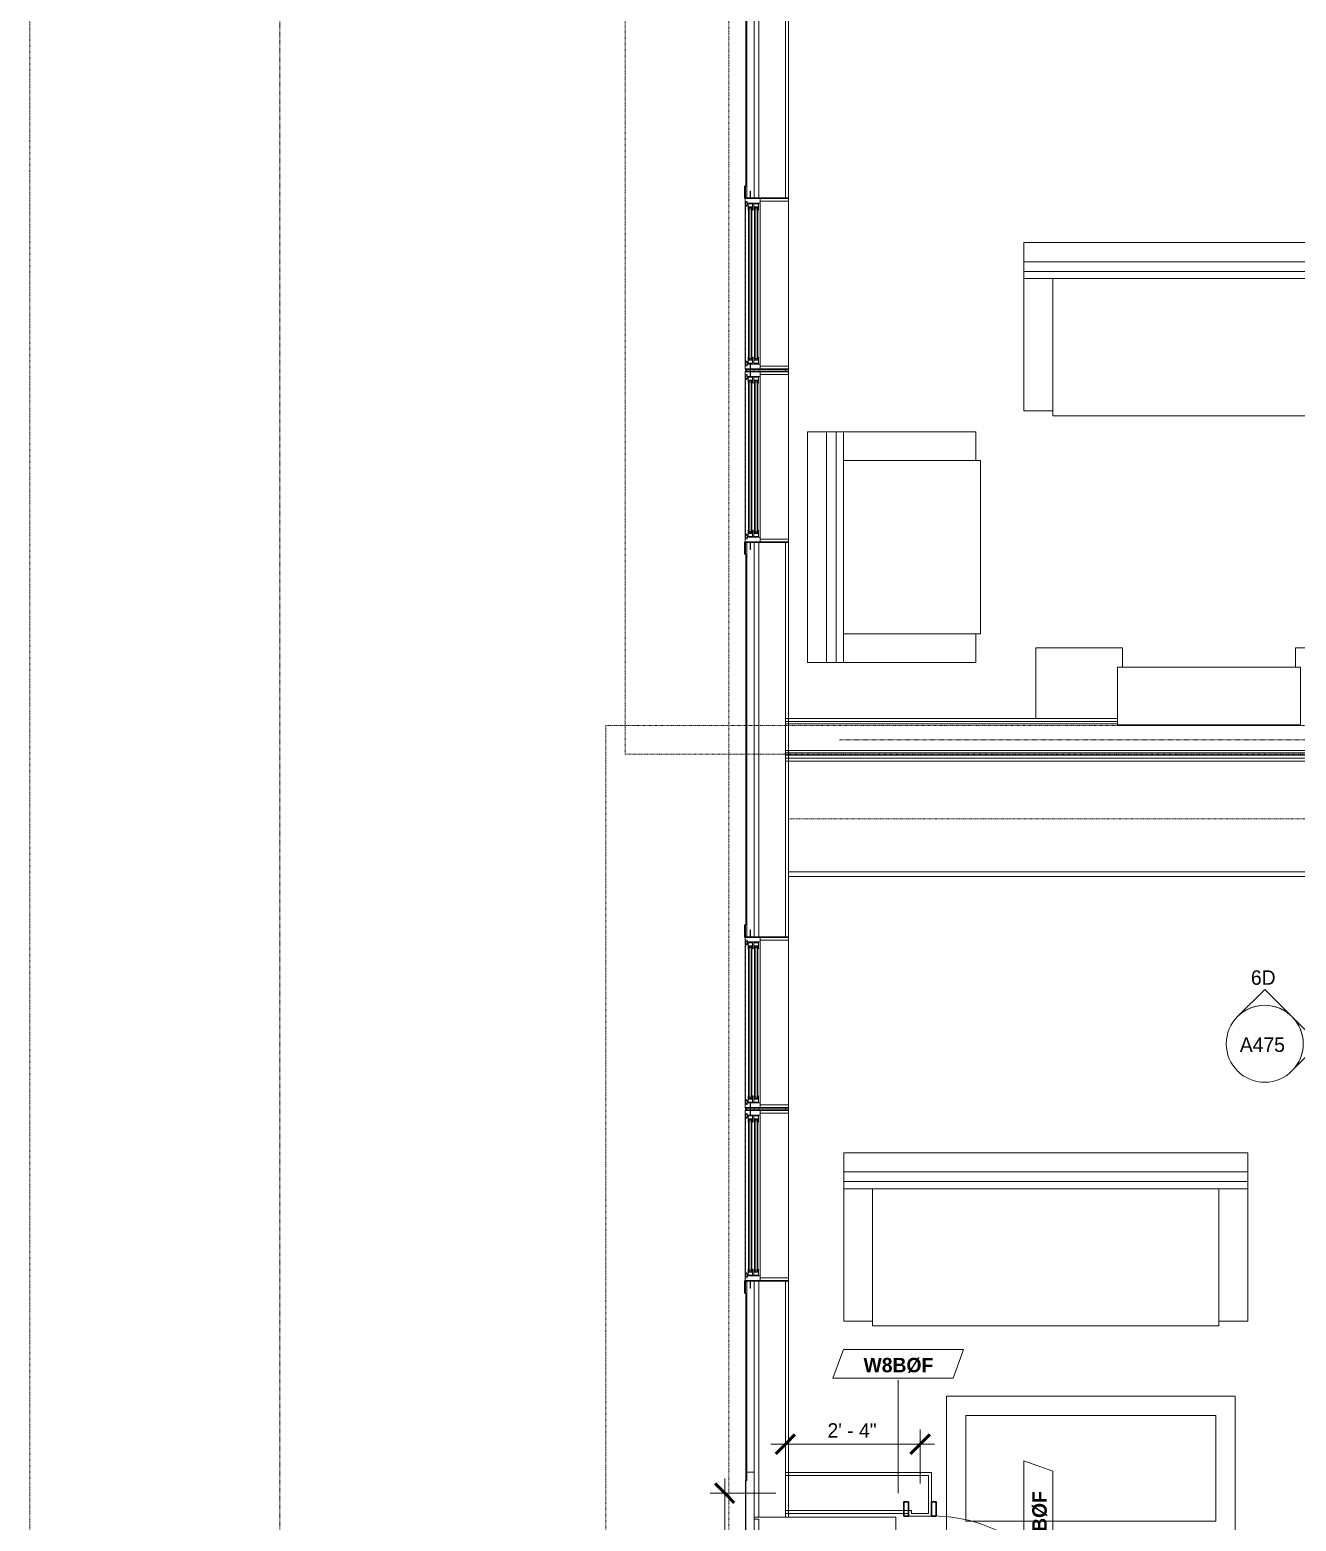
# Model space of a CAD drawing. Header units: inches. Extents: x -4010 to -1814, y 9846 to 12241.
# Drawn here: x -4009.5 to -3746.3, y 10387.7 to 10697.8 of the extents above; entities that cross this region are included whole.
import ezdxf

# ---------------------------------------------------------------- set-up
doc = ezdxf.new("R2010")
doc.units = ezdxf.units.IN
doc.header["$MEASUREMENT"] = 0
for name, pattern in [('Aligning Line 1_8_', [0.25, 0.125, -0.125]), ('Aligning Line 1_8__2_', [0.25, 0.125, -0.125]), ('Dash', [0.25, 0.125, -0.125]), ('Dash 3_32_', [0.1875, 0.09375, -0.09375]), ('Dash_2_', [0.25, 0.125, -0.125])]:
    doc.linetypes.add(name, pattern=pattern)
for name, color, linetype, lineweight in [('0-1', 7, 'Continuous', 5), ('0-2', 7, 'Continuous', 9), ('A-ANNO-DIMS', 211, 'Continuous', 9), ('A-ANNO-DIMS-32', 211, 'Continuous', 9), ('A-DETL-1', 90, 'Dash 3_32_', 18), ('A-DETL-GENF-HDLN-1', 7, 'Dash', 9), ('A-DETL-GENF-HDLN-2', 1, 'Continuous', 18), ('A-DOOR-3', 31, 'Continuous', 9), ('A-DOOR-4', 31, 'Continuous', 30), ('A-DOOR-FRAM-3', 31, 'Continuous', 30), ('A-GENM-1', 7, 'Continuous', 9), ('A-GLAZ', 151, 'Continuous', 18), ('A-GLAZ-1', 10, 'Continuous', 30), ('A-GLAZ-2', 7, 'Continuous', 9), ('A-WALL', 113, 'Continuous', 18), ('A-WALL-1', 7, 'Continuous', 9), ('A-WALL-2', 250, 'Continuous', 18), ('A-WALL-3', 113, 'Continuous', 9), ('A-WALL-IDEN', 211, 'Continuous', 9), ('G-ANNO-SYMB', 111, 'Aligning Line 1_8_', 9), ('G-ANNO-SYMB-2', 147, 'Aligning Line 1_8__2_', 9), ('G-ANNO-SYMB-3', 111, 'Continuous', 9), ('G-ANNO-SYMB-4', 111, 'Dash_2_', 9), ('I-FURN', 30, 'Continuous', 9), ('I-WALL-3', 7, 'Continuous', 9), ('I-WALL-4', 2, 'Continuous', 9), ('Q-CASE', 31, 'Continuous', 9), ('Q-CASE-HDLN', 31, 'Dash', 9)]:
    doc.layers.add(name, color=color, linetype=linetype, lineweight=lineweight)
doc.styles.add('Century Gothic', font='ufonts.com_century-gothic.ttf', dxfattribs={"height": 3})
doc.styles.add('Century Gothic_B_1', font='GOTHICB.TTF', dxfattribs={"height": 3})
doc.dimstyles.new('OD_1__HACK_2_1', dxfattribs={"dimscale": 12, "dimtxt": 3.132505, "dimasz": 0.333333, "dimexe": 0.25, "dimexo": 0.166667, "dimgap": 0.041667, "dimtad": 1, "dimdec": 4, "dimrnd": 0.0625, "dimzin": 3, "dimdsep": 46, "dimlunit": 4, "dimtxsty": 'Century Gothic', "dimblk1": 'OBLIQUE', "dimblk2": 'OBLIQUE', "dimsah": 1, "dimcen": 0.09, "dimdle": 0.25, "dimazin": 0, "dimtfac": 1, "dimtdec": 4, "dimtix": 1, "dimtmove": 0, "dimatfit": 3, "dimfxl": 1, "dimtvp": 1, "dimtfill": 1, "dimfrac": 2, "dimtolj": 1, "dimtzin": 0, "dimarcsym": 2})

# ---------------------------------------------------------------- blocks, each defined once
blk = doc.blocks.new('Perforated Panel at Magic-Pak - hvac panel - 3rd floor-2505075-UNIT PLANS - 2ND _ 3RD FLOOR')
at = {"layer": 'A-GLAZ-2'}
for p, q in [((-19.01, 4.44), (19.01, 4.44)), ((-19.01, 4.37), (-19.01, 4.44)), ((19.01, 4.37), (-19.01, 4.37)), ((19.01, 4.44), (19.01, 4.37))]:
    blk.add_line(p, q, dxfattribs=at)
blk = doc.blocks.new('Window-Double_Hung-Marvin-Essential - ESDH3066 - 2nd Floor-3033825-UNIT PLANS - 2ND _ 3RD FLOOR')
at = {"layer": 'A-DETL-GENF-HDLN-1'}
blk.add_line((16.1, 4.47), (-16.5, 4.47), dxfattribs=at)
at = {"layer": 'A-DETL-GENF-HDLN-2'}
for p, q in [((-19.25, 3.48), (-19.25, 3.44)), ((-17.75, 3.48), (-19.25, 3.48)), ((-19.25, 3.44), (-17.9, 3.44)), ((-17.9, 3.44), (-17.9, 3.33)), ((-17.9, 3.33), (-17.75, 3.33)), ((-17.75, 4.53), (-17.16, 4.53)), ((-17.75, 4.53), (-17.75, 1.44)), ((-17.08, 4.12), (-17.16, 4.53)), ((-17.08, 4.12), (-16.19, 4.12)), ((-16.85, 4.5), (-16.85, 4.12)), ((-16.3, 4.5), (-16.85, 4.5)), ((-16.38, 4.02), (-16.72, 4.02)), ((-16.72, 4.02), (-16.72, 1.44)), ((-15.34, 3.94), (-16.56, 3.94)), ((-16.56, 3), (-16.56, 3.94)), ((-16.38, 4.12), (-16.38, 4.02)), ((-16.3, 4.26), (-16.3, 4.5)), ((-16.18, 4.26), (-16.3, 4.26)), ((-16.19, 4.22), (-16.1, 4.22)), ((-16.19, 4.12), (-16.19, 4.22)), ((-16.18, 4.47), (-16.1, 4.47)), ((-16.18, 4.47), (-16.18, 4.26)), ((-16.1, 4.22), (-16.1, 4.47)), ((-15.94, 3.12), (-15.94, 3.84)), ((-15.94, 3.84), (-15.28, 3.84)), ((-15.28, 3.12), (-15.94, 3.12)), ((-15.84, 3.13), (-15.84, 3.82)), ((-15.54, 3.26), (-15.54, 3.7)), ((-15.34, 3.94), (-15.28, 3.88)), ((-15.28, 3.84), (-15.28, 3.88)), ((-15.28, 3.06), (-15.28, 3.12)), ((15.34, 3.94), (15.28, 3.88)), ((15.28, 3.84), (15.28, 3.88)), ((15.94, 3.84), (15.28, 3.84)), ((15.28, 3.06), (15.28, 3.12)), ((15.28, 3.12), (15.94, 3.12)), ((15.34, 3.94), (16.56, 3.94)), ((15.54, 3.26), (15.54, 3.7)), ((15.84, 3.13), (15.84, 3.82)), ((15.94, 3.12), (15.94, 3.84)), ((16.18, 4.47), (16.1, 4.47)), ((16.1, 4.22), (16.1, 4.47)), ((16.19, 4.22), (16.1, 4.22)), ((16.18, 4.47), (16.18, 4.26)), ((16.18, 4.26), (16.3, 4.26)), ((16.19, 4.12), (16.19, 4.22)), ((17.08, 4.12), (16.19, 4.12)), ((16.3, 4.26), (16.3, 4.5)), ((16.3, 4.5), (16.85, 4.5)), ((16.38, 4.12), (16.38, 4.02)), ((16.38, 4.02), (16.72, 4.02)), ((16.56, 3), (16.56, 3.94)), ((16.72, 4.02), (16.72, 1.44)), ((16.85, 4.5), (16.85, 4.12)), ((17.08, 4.12), (17.16, 4.53)), ((17.75, 4.53), (17.16, 4.53)), ((17.75, 4.53), (17.75, 1.44)), ((17.75, 3.48), (19.25, 3.48)), ((17.9, 3.33), (17.75, 3.33)), ((17.9, 3.44), (17.9, 3.33)), ((19.25, 3.44), (17.9, 3.44)), ((19.25, 3.48), (19.25, 3.44)), ((-16.72, 1.44), (-17.75, 1.44)), ((-17.13, 1.41), (-17.13, -4.44)), ((-16.56, 3), (-15.34, 3)), ((-15.34, 2.72), (-16.56, 2.72)), ((-16.56, 1.78), (-16.56, 2.72)), ((-16.56, 1.78), (-15.34, 1.78)), ((-15.94, 1.9), (-15.94, 2.62)), ((-15.94, 2.62), (-15.28, 2.62)), ((-15.28, 1.9), (-15.94, 1.9)), ((-15.84, 1.91), (-15.84, 2.6)), ((-15.54, 2.04), (-15.54, 2.48)), ((-15.34, 3), (-15.28, 3.06)), ((-15.34, 2.72), (-15.28, 2.66)), ((-15.34, 1.78), (-15.28, 1.84)), ((-15.28, 2.62), (-15.28, 2.66)), ((-15.28, 1.84), (-15.28, 1.9)), ((15.34, 3), (15.28, 3.06)), ((15.34, 2.72), (15.28, 2.66)), ((15.28, 2.62), (15.28, 2.66)), ((15.94, 2.62), (15.28, 2.62)), ((15.28, 1.84), (15.28, 1.9)), ((15.28, 1.9), (15.94, 1.9)), ((15.34, 1.78), (15.28, 1.84)), ((16.56, 3), (15.34, 3)), ((15.34, 2.72), (16.56, 2.72)), ((16.56, 1.78), (15.34, 1.78)), ((15.54, 2.04), (15.54, 2.48)), ((15.84, 1.91), (15.84, 2.6)), ((15.94, 1.9), (15.94, 2.62)), ((16.56, 1.78), (16.56, 2.72)), ((16.72, 1.44), (17.75, 1.44)), ((17.12, -4.44), (17.12, 1.41)), ((-17.13, -4.44), (-17.75, -4.44)), ((17.12, -4.44), (17.75, -4.44))]:
    blk.add_line(p, q, dxfattribs=at)
at = {"layer": 'A-GLAZ'}
for p, q in [((15.84, 3.82), (-15.84, 3.82)), ((15.84, 3.7), (-15.84, 3.7)), ((15.84, 3.26), (-15.84, 3.26)), ((15.84, 3.13), (-15.84, 3.13)), ((15.84, 2.6), (-15.84, 2.6)), ((15.84, 2.48), (-15.84, 2.48)), ((15.84, 2.04), (-15.84, 2.04)), ((15.84, 1.91), (-15.84, 1.91))]:
    blk.add_line(p, q, dxfattribs=at)
at = {"layer": 'A-GLAZ-1'}
for p, q in [((-17.75, 4.53), (-17.75, 1.44)), ((17.75, 1.44), (17.75, 4.53)), ((-17.75, 1.41), (-17.75, -4.44)), ((17.75, -4.44), (17.75, 1.41))]:
    blk.add_line(p, q, dxfattribs=at)
at = {"layer": 'A-GLAZ-2'}
for p, q in [((17.75, 4.53), (-17.75, 4.53)), ((20.27, 4.69), (17.75, 4.69)), ((17.75, 4.69), (17.75, 4.53)), ((17.75, 4.44), (20.27, 4.44)), ((20.27, 4.44), (20.27, 4.69)), ((-17.75, 1.44), (17.75, 1.44)), ((-17.75, -4.44), (17.75, -4.44))]:
    blk.add_line(p, q, dxfattribs=at)
blk = doc.blocks.new('V-Series_EWC4_SPVU_RFA_2015 - 2ND AND 3RD FLOOR-2226480-UNIT PLANS - 2ND _ 3RD FLOOR')
at = {"layer": 'A-GENM-1'}
for p, q in [((-3829.54, 11737.59), (-3858.97, 11737.59)), ((-3858.97, 11737.59), (-3858.97, 11737.15)), ((-3858.97, 11734.36), (-3858.97, 11737.15)), ((-3858.97, 11737.15), (-3857.97, 11737.15)), ((-3857.97, 11737.15), (-3857.97, 11734.36)), ((-3829.54, 11709.71), (-3829.54, 11737.59)), ((-3857.97, 11734.36), (-3858.97, 11734.36)), ((-3858.97, 11734.36), (-3858.97, 11733.86)), ((-3858.97, 11730.87), (-3858.97, 11733.86)), ((-3858.97, 11733.86), (-3857.97, 11733.86)), ((-3857.97, 11733.86), (-3857.97, 11730.87)), ((-3857.97, 11730.87), (-3858.97, 11730.87)), ((-3858.97, 11730.87), (-3858.97, 11730.37)), ((-3858.97, 11727.39), (-3858.97, 11730.37)), ((-3858.97, 11730.37), (-3857.97, 11730.37)), ((-3857.97, 11730.37), (-3857.97, 11727.39)), ((-3857.97, 11727.39), (-3858.97, 11727.39)), ((-3858.97, 11727.39), (-3858.97, 11726.89)), ((-3858.97, 11723.9), (-3858.97, 11726.89)), ((-3858.97, 11726.89), (-3857.97, 11726.89)), ((-3857.97, 11726.89), (-3857.97, 11723.9)), ((-3857.97, 11723.9), (-3858.97, 11723.9)), ((-3858.97, 11723.9), (-3858.97, 11723.4)), ((-3858.97, 11720.42), (-3858.97, 11723.4)), ((-3858.97, 11723.4), (-3857.97, 11723.4)), ((-3857.97, 11723.4), (-3857.97, 11720.42)), ((-3857.97, 11720.42), (-3858.97, 11720.42)), ((-3858.97, 11720.42), (-3858.97, 11719.92)), ((-3858.97, 11716.93), (-3858.97, 11719.92)), ((-3858.97, 11719.92), (-3857.97, 11719.92)), ((-3857.97, 11719.92), (-3857.97, 11716.93)), ((-3857.97, 11716.93), (-3858.97, 11716.93)), ((-3858.97, 11716.93), (-3858.97, 11716.43)), ((-3858.97, 11713.45), (-3858.97, 11716.43)), ((-3858.97, 11716.43), (-3857.97, 11716.43)), ((-3857.97, 11716.43), (-3857.97, 11713.45)), ((-3857.97, 11713.45), (-3858.97, 11713.45)), ((-3858.97, 11713.45), (-3858.97, 11712.95)), ((-3858.97, 11710.15), (-3858.97, 11712.95)), ((-3858.97, 11712.95), (-3857.97, 11712.95)), ((-3857.97, 11712.95), (-3857.97, 11710.15)), ((-3857.97, 11710.15), (-3858.97, 11710.15)), ((-3858.97, 11710.15), (-3858.97, 11709.71)), ((-3858.97, 11709.71), (-3829.54, 11709.71))]:
    blk.add_line(p, q, dxfattribs=at)
blk = doc.blocks.new('Window-Double_Hung-Marvin-Essential - ESDH3066 - 2nd Floor-3033827-UNIT PLANS - 2ND _ 3RD FLOOR')
at = {"layer": 'A-DETL-GENF-HDLN-1'}
blk.add_line((16.1, -4.47), (-16.5, -4.47), dxfattribs=at)
at = {"layer": 'A-DETL-GENF-HDLN-2'}
for p, q in [((-17.13, 4.44), (-17.75, 4.44)), ((-17.13, -1.41), (-17.13, 4.44)), ((17.12, 4.44), (17.75, 4.44)), ((17.12, 4.44), (17.12, -1.41)), ((-16.72, -1.44), (-17.75, -1.44)), ((-17.75, -4.53), (-17.75, -1.44)), ((-16.72, -4.02), (-16.72, -1.44)), ((-16.56, -1.78), (-15.34, -1.78)), ((-16.56, -1.78), (-16.56, -2.72)), ((-15.34, -2.72), (-16.56, -2.72)), ((-16.56, -3), (-15.34, -3)), ((-16.56, -3), (-16.56, -3.94)), ((-15.28, -1.9), (-15.94, -1.9)), ((-15.94, -1.9), (-15.94, -2.62)), ((-15.94, -2.62), (-15.28, -2.62)), ((-15.84, -1.91), (-15.84, -2.6)), ((-15.54, -2.04), (-15.54, -2.48)), ((-15.34, -1.78), (-15.28, -1.84)), ((-15.34, -2.72), (-15.28, -2.66)), ((-15.34, -3), (-15.28, -3.06)), ((-15.28, -1.84), (-15.28, -1.9)), ((-15.28, -2.62), (-15.28, -2.66)), ((-15.28, -3.06), (-15.28, -3.12)), ((15.34, -1.78), (15.28, -1.84)), ((15.28, -1.84), (15.28, -1.9)), ((15.28, -1.9), (15.94, -1.9)), ((15.28, -2.62), (15.28, -2.66)), ((15.94, -2.62), (15.28, -2.62)), ((15.34, -2.72), (15.28, -2.66)), ((15.34, -3), (15.28, -3.06)), ((15.28, -3.06), (15.28, -3.12)), ((16.56, -1.78), (15.34, -1.78)), ((15.34, -2.72), (16.56, -2.72)), ((16.56, -3), (15.34, -3)), ((15.54, -2.04), (15.54, -2.48)), ((15.84, -1.91), (15.84, -2.6)), ((15.94, -1.9), (15.94, -2.62)), ((16.56, -1.78), (16.56, -2.72)), ((16.56, -3), (16.56, -3.94)), ((16.72, -4.02), (16.72, -1.44)), ((16.72, -1.44), (17.75, -1.44)), ((17.75, -4.53), (17.75, -1.44)), ((-19.25, -3.48), (-19.25, -3.44)), ((-19.25, -3.44), (-17.9, -3.44)), ((-17.75, -3.48), (-19.25, -3.48)), ((-17.9, -3.44), (-17.9, -3.33)), ((-17.9, -3.33), (-17.75, -3.33)), ((-17.75, -4.53), (-17.16, -4.53)), ((-17.08, -4.12), (-17.16, -4.53)), ((-17.08, -4.12), (-16.19, -4.12)), ((-16.85, -4.5), (-16.85, -4.12)), ((-16.3, -4.5), (-16.85, -4.5)), ((-16.38, -4.02), (-16.72, -4.02)), ((-15.34, -3.94), (-16.56, -3.94)), ((-16.38, -4.12), (-16.38, -4.02)), ((-16.18, -4.26), (-16.3, -4.26)), ((-16.3, -4.26), (-16.3, -4.5)), ((-16.19, -4.12), (-16.19, -4.22)), ((-16.19, -4.22), (-16.1, -4.22)), ((-16.18, -4.47), (-16.18, -4.26)), ((-16.18, -4.47), (-16.1, -4.47)), ((-16.1, -4.22), (-16.1, -4.47)), ((-15.28, -3.12), (-15.94, -3.12)), ((-15.94, -3.12), (-15.94, -3.84)), ((-15.94, -3.84), (-15.28, -3.84)), ((-15.84, -3.13), (-15.84, -3.82)), ((-15.54, -3.26), (-15.54, -3.7)), ((-15.34, -3.94), (-15.28, -3.88)), ((-15.28, -3.84), (-15.28, -3.88)), ((15.28, -3.12), (15.94, -3.12)), ((15.28, -3.84), (15.28, -3.88)), ((15.94, -3.84), (15.28, -3.84)), ((15.34, -3.94), (15.28, -3.88)), ((15.34, -3.94), (16.56, -3.94)), ((15.54, -3.26), (15.54, -3.7)), ((15.84, -3.13), (15.84, -3.82)), ((15.94, -3.12), (15.94, -3.84)), ((16.19, -4.22), (16.1, -4.22)), ((16.1, -4.22), (16.1, -4.47)), ((16.18, -4.47), (16.1, -4.47)), ((16.18, -4.47), (16.18, -4.26)), ((16.18, -4.26), (16.3, -4.26)), ((17.08, -4.12), (16.19, -4.12)), ((16.19, -4.12), (16.19, -4.22)), ((16.3, -4.26), (16.3, -4.5)), ((16.3, -4.5), (16.85, -4.5)), ((16.38, -4.12), (16.38, -4.02)), ((16.38, -4.02), (16.72, -4.02)), ((16.85, -4.5), (16.85, -4.12)), ((17.08, -4.12), (17.16, -4.53)), ((17.75, -4.53), (17.16, -4.53)), ((17.9, -3.33), (17.75, -3.33)), ((17.75, -3.48), (19.25, -3.48)), ((17.9, -3.44), (17.9, -3.33)), ((19.25, -3.44), (17.9, -3.44)), ((19.25, -3.48), (19.25, -3.44))]:
    blk.add_line(p, q, dxfattribs=at)
at = {"layer": 'A-GLAZ'}
for p, q in [((15.84, -1.91), (-15.84, -1.91)), ((15.84, -2.04), (-15.84, -2.04)), ((15.84, -2.48), (-15.84, -2.48)), ((15.84, -2.6), (-15.84, -2.6)), ((15.84, -3.13), (-15.84, -3.13)), ((15.84, -3.26), (-15.84, -3.26)), ((15.84, -3.7), (-15.84, -3.7)), ((15.84, -3.82), (-15.84, -3.82))]:
    blk.add_line(p, q, dxfattribs=at)
at = {"layer": 'A-GLAZ-1'}
for p, q in [((-17.75, -1.41), (-17.75, 4.44)), ((17.75, 4.44), (17.75, -1.41)), ((-17.75, -4.53), (-17.75, -1.44)), ((17.75, -1.44), (17.75, -4.53))]:
    blk.add_line(p, q, dxfattribs=at)
at = {"layer": 'A-GLAZ-2'}
for p, q in [((-17.75, 4.44), (17.75, 4.44)), ((-17.75, -1.44), (17.75, -1.44)), ((17.75, -4.53), (-17.75, -4.53)), ((17.75, -4.44), (20.27, -4.44)), ((17.75, -4.69), (17.75, -4.53)), ((20.27, -4.69), (17.75, -4.69)), ((20.27, -4.44), (20.27, -4.69))]:
    blk.add_line(p, q, dxfattribs=at)
blk = doc.blocks.new('CTR - 1st Phase - Shell_rvt-1-UNIT PLANS - 2ND _ 3RD FLOOR')
at = {"layer": 'A-WALL-1'}
for p, q in [((-3851.85, 10662.8), (-3851.85, 10712.25)), ((-3860.72, 10703.79), (-3860.72, 10665.32)), ((-3857.72, 10662.8), (-3857.69, 10662.8)), ((-3860.72, 10627.3), (-3860.72, 10626.8)), ((-3857.69, 10627.3), (-3857.72, 10627.3)), ((-3857.72, 10626.8), (-3857.69, 10626.8)), ((-3851.85, 10626.8), (-3851.85, 10627.3)), ((-3857.69, 10591.3), (-3857.72, 10591.3)), ((-3851.85, 10509.2), (-3851.85, 10591.3)), ((-3860.72, 10588.78), (-3860.72, 10511.72)), ((-3857.72, 10509.2), (-3857.69, 10509.2)), ((-3860.72, 10473.7), (-3860.72, 10473.2)), ((-3857.69, 10473.7), (-3857.72, 10473.7)), ((-3857.72, 10473.2), (-3857.69, 10473.2)), ((-3851.85, 10473.2), (-3851.85, 10473.7)), ((-3857.69, 10437.7), (-3857.72, 10437.7)), ((-3851.85, 10388.59), (-3851.85, 10437.7)), ((-3860.72, 10435.18), (-3860.72, 10396.21)), ((-3860.47, 10396.21), (-3860.47, 10397.96)), ((-3860.47, 10397.96), (-3858.97, 10397.96)), ((-3858.97, 10397.96), (-3858.97, 10388.59)), ((-3860.66, 10396.21), (-3860.47, 10396.21)), ((-3858.97, 10388.59), (-3851.85, 10388.59))]:
    blk.add_line(p, q, dxfattribs=at)
at = {"layer": 'A-WALL-2'}
for p, q in [((-3857.97, 10712.25), (-3857.97, 10662.8)), ((-3852.47, 10712.25), (-3852.47, 10662.8)), ((-3860.47, 10702.04), (-3860.47, 10662.8)), ((-3858.97, 10702.04), (-3858.97, 10662.8)), ((-3860.47, 10627.3), (-3860.47, 10626.8)), ((-3858.97, 10627.3), (-3858.97, 10626.8)), ((-3857.97, 10627.3), (-3857.97, 10626.8)), ((-3852.47, 10627.3), (-3852.47, 10626.8)), ((-3860.47, 10591.3), (-3860.47, 10509.2)), ((-3858.97, 10591.3), (-3858.97, 10509.2)), ((-3857.97, 10591.3), (-3857.97, 10509.2)), ((-3852.47, 10591.3), (-3852.47, 10509.2)), ((-3860.47, 10473.7), (-3860.47, 10473.2)), ((-3858.97, 10473.7), (-3858.97, 10473.2)), ((-3857.97, 10473.7), (-3857.97, 10473.2)), ((-3852.47, 10473.7), (-3852.47, 10473.2)), ((-3860.47, 10437.7), (-3860.47, 10397.96)), ((-3858.97, 10437.7), (-3858.97, 10397.96)), ((-3857.97, 10437.7), (-3857.97, 10388.59)), ((-3852.47, 10437.7), (-3852.47, 10388.59))]:
    blk.add_line(p, q, dxfattribs=at)
at = {"layer": '0-2'}
for name, p, rotation in [('Window-Double_Hung-Marvin-Essential - ESDH3066 - 2nd Floor-3033825-UNIT PLANS - 2ND _ 3RD FLOOR', (-3856.29, 10645.05), 89.99999999999991), ('Window-Double_Hung-Marvin-Essential - ESDH3066 - 2nd Floor-3033827-UNIT PLANS - 2ND _ 3RD FLOOR', (-3856.29, 10609.05), 269.9999999999999), ('Window-Double_Hung-Marvin-Essential - ESDH3066 - 2nd Floor-3033825-UNIT PLANS - 2ND _ 3RD FLOOR', (-3856.29, 10491.45), 89.99999999999991), ('Window-Double_Hung-Marvin-Essential - ESDH3066 - 2nd Floor-3033827-UNIT PLANS - 2ND _ 3RD FLOOR', (-3856.29, 10455.45), 269.9999999999999), ('Perforated Panel at Magic-Pak - hvac panel - 3rd floor-2505075-UNIT PLANS - 2ND _ 3RD FLOOR', (-3856.29, 10377.2), 89.99999999999991)]:
    blk.add_blockref(name, p, dxfattribs=dict(at, rotation=rotation))
blk.add_blockref('V-Series_EWC4_SPVU_RFA_2015 - 2ND AND 3RD FLOOR-2226480-UNIT PLANS - 2ND _ 3RD FLOOR', (0, -1349), dxfattribs=at)
blk = doc.blocks.new('CTR - 1st Phase - Common Walls_rvt-1-UNIT PLANS - 2ND _ 3RD FLOOR')
at = {"layer": 'A-WALL-2'}
for p, q in [((-3783.41, 10554), (-3852.47, 10554)), ((-3783.41, 10553.5), (-3852.47, 10553.5)), ((-3487.3, 10548), (-3852.47, 10548)), ((-3487.3, 10547.5), (-3852.47, 10547.5)), ((-3487.3, 10547), (-3852.47, 10547)), ((-3487.3, 10546.38), (-3852.47, 10546.38))]:
    blk.add_line(p, q, dxfattribs=at)
at = {"layer": 'I-WALL-3'}
for p, q in [((-3783.41, 10554.63), (-3852.47, 10554.63)), ((-3852.47, 10554.63), (-3852.47, 10545.75)), ((-3852.47, 10545.75), (-3523.42, 10545.75))]:
    blk.add_line(p, q, dxfattribs=at)
blk = doc.blocks.new('CTR - 1st Phase - Structure_rvt-1-UNIT PLANS - 2ND _ 3RD FLOOR')
at = {"layer": 'G-ANNO-SYMB-2'}
blk.add_line((-3864.19, 9867.01), (-3864.19, 12122.03), dxfattribs=at)
blk = doc.blocks.new('Entertainment_Center_14771 - Entertainment_Center_14771-V14-UNIT PLANS - 2ND _ 3RD FLOOR')
at = {"layer": 'I-FURN'}
for p, q in [((-18, 10), (-36, 10)), ((-36, 10), (-36, -4.69)), ((-34.85, 10.03), (-35.34, 10.03)), ((-35.34, 10.03), (-35.34, 10)), ((-34.85, 10), (-34.85, 10.03)), ((-18.66, 10.03), (-19.66, 10.03)), ((-19.66, 10.03), (-19.66, 10)), ((-18.66, 10), (-18.66, 10.03)), ((-18, 6), (-18, 10)), ((36, 10), (18, 10)), ((18, 10), (18, 6)), ((18.66, 10.03), (18.66, 10)), ((19.66, 10.03), (18.66, 10.03)), ((19.66, 10), (19.66, 10.03)), ((35.34, 10.03), (34.85, 10.03)), ((34.85, 10.03), (34.85, 10)), ((35.34, 10), (35.34, 10.03)), ((36, -4.69), (36, 10)), ((19, 6), (-19, 6)), ((-19, 6), (-19, -6)), ((19, -6), (19, 6)), ((-19, -6), (19, -6)), ((-19, -6.12), (-19, -6)), ((-19, -6), (19, -6)), ((19, -6.12), (-19, -6.12)), ((19, -6), (19, -6.12))]:
    blk.add_line(p, q, dxfattribs=at)
blk = doc.blocks.new('Couch-Both_Arms-Generic - 1-1372852-UNIT PLANS - 2ND _ 3RD FLOOR')
at = {"layer": 'I-FURN'}
for p, q in [((-42, 17.5), (-36, 17.5)), ((-42, -10), (-42, 17.5)), ((-36, 18.5), (36, 18.5)), ((-36, 17.5), (-36, 18.5)), ((-36, 17.5), (-36, -10)), ((36, 18.5), (36, 17.5)), ((36, 17.5), (42, 17.5)), ((36, -10), (36, 17.5)), ((42, 17.5), (42, -10)), ((-42, -10), (42, -10)), ((-42, -13.5), (-42, -10)), ((-42, -11.5), (42, -11.5)), ((42, -10), (42, -13.5)), ((-42, -13.5), (42, -13.5)), ((-42, -17.5), (-42, -13.5)), ((42, -13.5), (-42, -13.5)), ((42, -13.5), (42, -17.5)), ((42, -17.5), (-42, -17.5))]:
    blk.add_line(p, q, dxfattribs=at)
blk = doc.blocks.new('Couch-Both_Arms-Generic - 2-1352635-UNIT PLANS - 2ND _ 3RD FLOOR')
at = {"layer": 'I-FURN'}
for p, q in [((24, 17.5), (-24, 17.5)), ((-24, 17.5), (-24, 13.5)), ((24, 13.5), (24, 17.5)), ((-24, 13.5), (24, 13.5)), ((24, 13.5), (-24, 13.5)), ((-24, 13.5), (-24, 10)), ((24, 10), (24, 13.5)), ((-24, 11.5), (24, 11.5)), ((-24, 10), (-24, -17.5)), ((-24, 10), (24, 10)), ((-18, -17.5), (-18, 10)), ((18, 10), (18, -17.5)), ((24, -17.5), (24, 10)), ((-24, -17.5), (-18, -17.5)), ((-18, -17.5), (-18, -18.5)), ((-18, -18.5), (18, -18.5)), ((18, -18.5), (18, -17.5)), ((18, -17.5), (24, -17.5))]:
    blk.add_line(p, q, dxfattribs=at)
blk = doc.blocks.new('Table-Coffee - one-1372853-UNIT PLANS - 2ND _ 3RD FLOOR')
at = {"layer": 'I-FURN'}
for p, q in [((-29.28, 11.25), (30.72, 11.25)), ((-29.28, -18.75), (-29.28, 11.25)), ((30.72, 11.25), (30.72, -18.75)), ((26.72, 7.25), (-25.28, 7.25)), ((-25.28, 7.25), (-25.28, -14.75)), ((26.72, -14.75), (26.72, 7.25)), ((-25.28, -14.75), (26.72, -14.75)), ((30.72, -18.75), (-29.28, -18.75))]:
    blk.add_line(p, q, dxfattribs=at)
blk = doc.blocks.new('OD_CW_Base Cabinet - OD_CW_Base Cabinet-3857770-UNIT PLANS - 2ND _ 3RD FLOOR')
at = {"layer": 'Q-CASE'}
for p, q in [((0.74, 1), (171.54, 1)), ((171.54, 1), (0.74, 1)), ((0.74, 0), (171.54, 0)), ((171.54, 0), (0.74, 0))]:
    blk.add_line(p, q, dxfattribs=at)
blk = doc.blocks.new('OD_CW_Upper Cabinet - OD_CW_Upper Cabinet-3856842-UNIT PLANS - 2ND _ 3RD FLOOR')
at = {"layer": 'Q-CASE-HDLN'}
for p, q in [((171.54, 24), (0.74, 24)), ((0.74, 24), (0.74, 12)), ((171.54, 12), (171.54, 24)), ((0.74, 12), (171.54, 12))]:
    blk.add_line(p, q, dxfattribs=at)
blk = doc.blocks.new('SWING - SINGLE - FLUSH - 32_ x 80_ - MAGIC PAK DOOR - ACOUSTICAL SEAL-3931467-UNIT PLANS - 2ND _ 3RD FLOOR')
at = {"layer": 'A-DOOR-3'}
blk.add_arc((16, 2.37), 32.07, 93.5759, 180, dxfattribs=at)
at = {"layer": 'A-DOOR-4'}
for p, q in [((14, 2.37), (14, 34.38)), ((16, 34.38), (14, 34.38)), ((16, 2.37), (16, 34.38)), ((16, 2.37), (14, 2.37))]:
    blk.add_line(p, q, dxfattribs=at)
at = {"layer": 'A-DOOR-FRAM-3'}
for p, q in [((-16, 3.37), (-19, 3.37)), ((-19, 3.37), (-19, 2.37)), ((-16, 2.37), (-16, 3.37)), ((19, 3.37), (16, 3.37)), ((16, 3.37), (16, 2.37)), ((19, 2.37), (19, 3.37)), ((-19, 2.37), (-16, 2.37)), ((16, 2.37), (19, 2.37)), ((-16, -2.38), (-19, -2.38)), ((-19, -2.38), (-19, -3.38)), ((-16, -3.38), (-16, -2.38)), ((19, -2.38), (16, -2.38)), ((16, -2.38), (16, -3.38)), ((19, -3.38), (19, -2.38)), ((-19, -3.38), (-16, -3.38)), ((16, -3.38), (19, -3.38))]:
    blk.add_line(p, q, dxfattribs=at)
blk = doc.blocks.new('Elevation - Filled Arrow-152140-UNIT PLANS - 2ND _ 3RD FLOOR')
at = {"layer": 'G-ANNO-SYMB-3'}
for start, end in [(360, 180), (180, 360)]:
    blk.add_arc((0, 0), 0.25, start, end, dxfattribs=at)
blk = doc.blocks.new('Elevation - Filled Arrow-151867-UNIT PLANS - 2ND _ 3RD FLOOR')
at = {"layer": 'G-ANNO-SYMB-3'}
for p, q in [((0, 0.3536), (-0.1768, 0.1768)), ((0.1768, 0.1768), (0, 0.3536))]:
    blk.add_line(p, q, dxfattribs=at)
blk.add_arc((0, 0), 0.25, 45, 135, dxfattribs=at)
blk = doc.blocks.new('DIMBLOCK288-UNIT PLANS - 2ND _ 3RD FLOOR')
at = {"layer": 'A-ANNO-DIMS-32', "lineweight": 50}
for p, q in [((-3865.08, 10393.59), (-3867.08, 10395.59)), ((-3865.08, 10393.59), (-3863.08, 10391.59)), ((-3865.08, 10348.59), (-3867.08, 10350.59)), ((-3865.08, 10348.59), (-3863.08, 10346.59))]:
    blk.add_line(p, q, dxfattribs=at)
at = {"layer": 'A-ANNO-DIMS-32'}
for p, q in [((-3865.08, 10345.59), (-3865.08, 10396.59)), ((-3854.47, 10393.59), (-3868.08, 10393.59)), ((-3865.08, 10393.59), (-3854.47, 10393.59)), ((-3847.5, 10348.59), (-3868.08, 10348.59)), ((-3865.08, 10348.59), (-3847.5, 10348.59))]:
    blk.add_line(p, q, dxfattribs=at)
at = {"layer": 'A-ANNO-DIMS-32', "color": 0, "insert": (-3869.42, 10365.84), "char_height": 3, "width": 12.5897, "attachment_point": 1, "rotation": 90, "line_spacing_factor": 0.984502, "style": 'Century Gothic', "bg_fill": 3, "box_fill_scale": 1.25, "bg_fill_color": 256, "bg_fill_true_color": 13158600, "bg_fill_transparency": 0}
blk.add_mtext('3\' - 9"', dxfattribs=at)
blk = doc.blocks.new('_Oblique')
at = {"color": 0, "linetype": 'ByBlock', "lineweight": -2}
blk.add_line((-0.5, -0.5), (0.5, 0.5), dxfattribs=at)
blk = doc.blocks.new('DIMBLOCK314-UNIT PLANS - 2ND _ 3RD FLOOR')
at = {"layer": 'A-ANNO-DIMS-32'}
for p, q in [((-3852.47, 10399.84), (-3852.47, 10406.77)), ((-3824.47, 10395.59), (-3824.47, 10406.77)), ((-3855.47, 10403.77), (-3821.47, 10403.77)), ((-3852.47, 10403.77), (-3852.47, 10399.84)), ((-3824.47, 10403.77), (-3824.47, 10395.59))]:
    blk.add_line(p, q, dxfattribs=at)
at = {"layer": 'A-ANNO-DIMS-32', "lineweight": 50}
for p, q in [((-3852.47, 10403.77), (-3854.47, 10401.77)), ((-3852.47, 10403.77), (-3850.47, 10405.77)), ((-3824.47, 10403.77), (-3826.47, 10401.77)), ((-3824.47, 10403.77), (-3822.47, 10405.77))]:
    blk.add_line(p, q, dxfattribs=at)
at = {"layer": 'A-ANNO-DIMS-32', "color": 0, "insert": (-3843.72, 10408.11), "char_height": 3, "width": 12.5897, "attachment_point": 1, "line_spacing_factor": 0.984502, "style": 'Century Gothic', "bg_fill": 3, "box_fill_scale": 1.25, "bg_fill_color": 256, "bg_fill_true_color": 13158600, "bg_fill_transparency": 0}
blk.add_mtext('2\' - 4"', dxfattribs=at)
blk = doc.blocks.new('Wall Tag - Arch Wall-3956453-UNIT PLANS - 2ND _ 3RD FLOOR')
at = {"layer": 'A-WALL-IDEN'}
for p, q in [((-0.3561, 0.0937), (-0.4244, -0.0937)), ((0.4244, 0.0937), (-0.3561, 0.0937)), ((0.3561, -0.0937), (0.4244, 0.0937)), ((-0.4244, -0.0937), (0.3561, -0.0937))]:
    blk.add_line(p, q, dxfattribs=at)

msp = doc.modelspace()

# ---------------------------------------------------------------- linework, layer by layer
at = {"layer": 'A-DETL-1'}
for p, q in [((-3957.5475, 10361.5394), (-3957.5475, 11737.2394)), ((-3487.29874, 10550.1894), (-3841.29874, 10550.1894))]:
    msp.add_line(p, q, dxfattribs=at)
at = {"layer": 'A-WALL'}
for p, q in [((-3822.72374, 10397.2144), (-3852.47374, 10397.2144)), ((-3822.72374, 10397.2144), (-3822.72374, 10389.3394)), ((-3826.22374, 10389.9644), (-3852.47374, 10389.9644)), ((-3826.22374, 10389.9644), (-3826.22374, 10389.3394))]:
    msp.add_line(p, q, dxfattribs=at)
at = {"layer": 'A-WALL-3'}
for p, q in [((-3826.84874, 10389.3394), (-3826.84874, 10388.7769)), ((-3826.84874, 10388.7769), (-3822.09874, 10388.7769)), ((-3822.72374, 10389.3394), (-3826.22374, 10389.3394)), ((-3822.09874, 10388.7769), (-3822.09874, 10389.3394))]:
    msp.add_line(p, q, dxfattribs=at)
at = {"layer": 'G-ANNO-SYMB'}
msp.add_line((-4009.5295, 9846.2766), (-4009.5295, 12240.74859), dxfattribs=at)
at = {"layer": 'G-ANNO-SYMB-4'}
for p, q in [((-3885.76566, 10547.1894), (-3885.76566, 10841.1894)), ((-3889.79949, 10553.1894), (-3435.32374, 10553.1894)), ((-3889.79949, 10344.5894), (-3889.79949, 10553.1894)), ((-3435.32374, 10547.1894), (-3885.76566, 10547.1894))]:
    msp.add_line(p, q, dxfattribs=at)
at = {"layer": 'I-WALL-4'}
for p, q in [((-3822.09874, 10397.8394), (-3852.47374, 10397.8394)), ((-3852.47374, 10397.8394), (-3852.47374, 10389.3394)), ((-3822.09874, 10389.3394), (-3822.09874, 10397.8394)), ((-3852.47374, 10389.3394), (-3826.84874, 10389.3394))]:
    msp.add_line(p, q, dxfattribs=at)

# ---------------------------------------------------------------- block references
at = {"layer": '0-1'}
for name in ['CTR - 1st Phase - Common Walls_rvt-1-UNIT PLANS - 2ND _ 3RD FLOOR', 'CTR - 1st Phase - Shell_rvt-1-UNIT PLANS - 2ND _ 3RD FLOOR', 'CTR - 1st Phase - Structure_rvt-1-UNIT PLANS - 2ND _ 3RD FLOOR']:
    msp.add_blockref(name, (0, 0), dxfattribs=at)
at = {"layer": 'A-DOOR-3', "rotation": 269.9999999999899}
msp.add_blockref('SWING - SINGLE - FLUSH - 32_ x 80_ - MAGIC PAK DOOR - ACOUSTICAL SEAL-3931467-UNIT PLANS - 2ND _ 3RD FLOOR', (-3824.47374, 10372.7769), dxfattribs=at)
at = {"layer": 'A-WALL-IDEN', "xscale": 31.99999999999999, "yscale": 31.99999999999999, "zscale": 31.99999999999999}
msp.add_blockref('Wall Tag - Arch Wall-3956453-UNIT PLANS - 2ND _ 3RD FLOOR', (-3828.99755, 10420.44832), dxfattribs=at)
at = {"layer": 'A-WALL-IDEN', "xscale": 31.99999999999999, "yscale": 31.99999999999999, "zscale": 31.99999999999999, "rotation": 89.99999999999991}
msp.add_blockref('Wall Tag - Arch Wall-3956453-UNIT PLANS - 2ND _ 3RD FLOOR', (-3799.89888, 10386.71055), dxfattribs=at)
at = {"layer": 'G-ANNO-SYMB-3', "xscale": 31.99999999999999, "yscale": 31.99999999999999, "zscale": 31.99999999999999}
for name in ['Elevation - Filled Arrow-151867-UNIT PLANS - 2ND _ 3RD FLOOR', 'Elevation - Filled Arrow-152140-UNIT PLANS - 2ND _ 3RD FLOOR']:
    msp.add_blockref(name, (-3752.81933, 10487.00227), dxfattribs=at)
at = {"layer": 'G-ANNO-SYMB-3', "extrusion": (0, 0, -1), "xscale": 31.99999999999999, "yscale": 31.99999999999999, "zscale": 31.99999999999999, "rotation": 90.00000000000165}
msp.add_blockref('Elevation - Filled Arrow-151867-UNIT PLANS - 2ND _ 3RD FLOOR', (3752.81933, 10487.00227), dxfattribs=at)
at = {"layer": 'I-FURN'}
for name, p, rotation in [('Couch-Both_Arms-Generic - 1-1372852-UNIT PLANS - 2ND _ 3RD FLOOR', (-3760.90177, 10636.0894), 180), ('Couch-Both_Arms-Generic - 2-1352635-UNIT PLANS - 2ND _ 3RD FLOOR', (-3830.40177, 10590.2644), 89.99999999994968), ('Couch-Both_Arms-Generic - 1-1372852-UNIT PLANS - 2ND _ 3RD FLOOR', (-3798.34418, 10446.85835), 180)]:
    msp.add_blockref(name, p, dxfattribs=dict(at, rotation=rotation))
for name, p in [('Entertainment_Center_14771 - Entertainment_Center_14771-V14-UNIT PLANS - 2ND _ 3RD FLOOR', (-3764.41204, 10559.3144)), ('Table-Coffee - one-1372853-UNIT PLANS - 2ND _ 3RD FLOOR', (-3789.69596, 10402.46286))]:
    msp.add_blockref(name, p, dxfattribs=at)
at = {"layer": 'Q-CASE'}
for name in ['OD_CW_Upper Cabinet - OD_CW_Upper Cabinet-3856842-UNIT PLANS - 2ND _ 3RD FLOOR', 'OD_CW_Base Cabinet - OD_CW_Base Cabinet-3857770-UNIT PLANS - 2ND _ 3RD FLOOR']:
    msp.add_blockref(name, (-3852.58644, 10521.7519), dxfattribs=at)

# ---------------------------------------------------------------- texts
at = {"layer": 'A-WALL-IDEN', "insert": (-3836.21347, 10421.69586), "char_height": 3, "width": 17.372, "attachment_point": 1, "style": 'Century Gothic_B_1'}
msp.add_mtext('W8BØF', dxfattribs=at)
at = {"layer": 'A-WALL-IDEN', "insert": (-3801.14641, 10379.49463), "char_height": 3, "width": 17.372, "attachment_point": 1, "rotation": 90, "style": 'Century Gothic_B_1'}
msp.add_mtext('W4BØF', dxfattribs=at)
at = {"layer": 'G-ANNO-SYMB-3', "char_height": 3, "attachment_point": 1, "style": 'Century Gothic'}
for s, insert, width in [('6D', (-3755.68722, 10502.26763), 6.666), ('A475', (-3757.99528, 10488.3087), 12.221)]:
    msp.add_mtext(s, dxfattribs=dict(at, insert=insert, width=width))

# ---------------------------------------------------------------- next in the draw order: dimensions: what is measured, and where the dimension line sits
at = {"layer": 'A-ANNO-DIMS'}
dim = msp.add_linear_dim(base=(-3865.07762, 10393.5894), p1=(-3845.49786, 10348.5894), p2=(-3852.47374, 10393.5894), angle=90, dimstyle='OD_1__HACK_2_1', override={"dimpost": '<>', "dimfxl": 45.537488}, dxfattribs=at)
dim.commit()
dim.dimension.update_dxf_attribs({"geometry": 'DIMBLOCK288-UNIT PLANS - 2ND _ 3RD FLOOR', "text_midpoint": (-3867.15308, 10371.0894)})

# ---------------------------------------------------------------- next in the draw order: dimensions: what is measured, and where the dimension line sits
dim = msp.add_linear_dim(base=(-3824.47374, 10403.76747), p1=(-3852.47374, 10397.8394), p2=(-3824.47374, 10393.5894), angle=0, dimstyle='OD_1__HACK_2_1', override={"dimpost": '<>', "dimfxl": 28.320708}, dxfattribs=at)
dim.commit()
dim.dimension.update_dxf_attribs({"geometry": 'DIMBLOCK314-UNIT PLANS - 2ND _ 3RD FLOOR', "text_midpoint": (-3838.47374, 10405.8052)})

# ---------------------------------------------------------------- next in the draw order: linework, layer by layer
at = {"layer": 'A-WALL-IDEN'}
msp.add_line((-3828.99755, 10393.5894), (-3828.99755, 10417.03031), dxfattribs=at)

doc.saveas('drawing.dxf')
